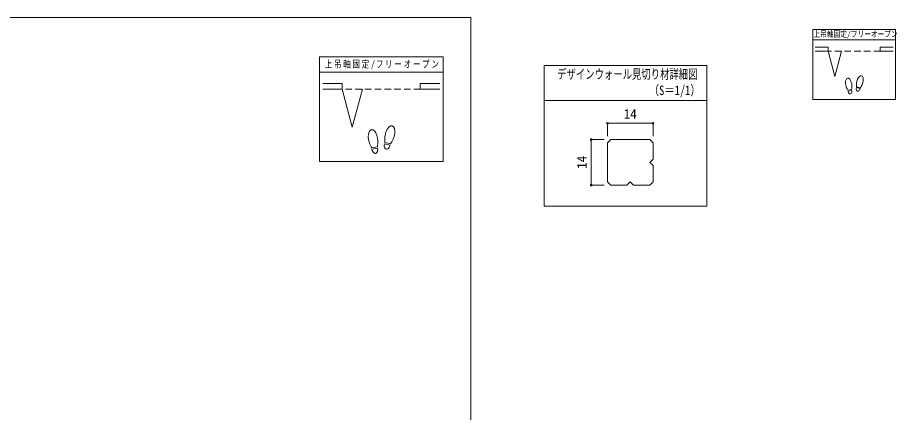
# Model space of a CAD drawing. Units: millimetres on the paper, with parts at other scales. Extents: x -197 to 328, y -138 to 137.
# Drawn here: x 58.6 to 328.3, y 15.8 to 137 of the extents above; entities that cross this region are included whole.
import ezdxf
from ezdxf.enums import TextEntityAlignment as Align

# ---------------------------------------------------------------- set-up
doc = ezdxf.new("R2010")
doc.units = ezdxf.units.MM
doc.header["$PDMODE"] = 32
doc.header["$PDSIZE"] = 0.5
doc.linetypes.add('DASHED2', pattern=[3, 2, -1])
for name, color, linetype, lineweight in [('0-0_補助線', 7, 'Continuous', 9), ('0-A_文字', 7, 'Continuous', 9), ('0-B_寸法', 7, 'Continuous', 9), ('F-0_補助線', 7, 'Continuous', 9), ('F-4_枠', 3, 'Continuous', 9), ('F-B_寸法', 4, 'Continuous', 9)]:
    doc.layers.add(name, color=color, linetype=linetype, lineweight=lineweight)
doc.styles.add('ＭＳ ゴシック', font='')
doc.styles.get('ＭＳ ゴシック').set_extended_font_data('MS Gothic')

msp = doc.modelspace()

# ---------------------------------------------------------------- linework, layer by layer
at = {"layer": '0-0_補助線', "color": 3}
for p, q in [((220.357, 122.346), (270.357, 122.346)), ((220.357, 122.346), (220.357, 79.134)), ((220.357, 111.546), (270.357, 111.546)), ((220.357, 79.134), (270.357, 79.134))]:
    msp.add_line(p, q, dxfattribs=at)
at = {"layer": '0-A_文字', "color": 3}
for p, q in [((270.357, 79.134), (270.357, 122.346)), ((220.357, 79.134), (270.357, 79.134))]:
    msp.add_line(p, q, dxfattribs=at)
at = {"layer": '0-B_寸法', "color": 3}
for p, q in [((302.942, 133.333), (302.942, 111.867)), ((328.275, 133.333), (302.942, 133.333)), ((328.275, 130.133), (302.942, 130.133)), ((151.328, 125), (151.328, 92.8)), ((189.328, 125), (151.328, 125)), ((189.328, 120.2), (151.328, 120.2)), ((314.812, 114.895), (313.659, 114.692)), ((314.86, 114.619), (313.707, 114.416)), ((317.407, 115.205), (316.276, 115.508)), ((317.48, 115.476), (316.349, 115.779)), ((169.133, 97.342), (167.404, 97.037)), ((173.026, 97.808), (171.33, 98.262)), ((173.135, 98.214), (171.439, 98.668)), ((169.206, 96.929), (167.477, 96.624))]:
    msp.add_line(p, q, dxfattribs=at)
at = {"layer": '0-B_寸法', "color": 2}
for p, q in [((307.608, 127.878), (303.608, 127.878)), ((307.608, 127.878), (307.608, 126.678)), ((323.608, 127.878), (323.608, 126.678)), ((323.608, 127.878), (327.608, 127.878)), ((307.608, 126.678), (303.608, 126.678)), ((307.608, 126.678), (309.679, 118.95)), ((311.749, 126.678), (309.679, 118.95)), ((323.608, 126.678), (327.608, 126.678)), ((158.328, 116.817), (152.328, 116.817)), ((158.328, 116.817), (158.328, 115.017)), ((182.328, 116.817), (182.328, 115.017)), ((182.328, 116.817), (188.328, 116.817)), ((158.328, 115.017), (152.328, 115.017)), ((158.328, 115.017), (161.434, 103.426)), ((164.54, 115.017), (161.434, 103.426)), ((182.328, 115.017), (188.328, 115.017))]:
    msp.add_line(p, q, dxfattribs=at)
at = {"layer": '0-B_寸法', "linetype": 'DASHED2'}
for p, q in [((323.608, 126.678), (307.608, 126.678)), ((182.328, 115.017), (158.328, 115.017))]:
    msp.add_line(p, q, dxfattribs=at)
at = {"layer": '0-B_寸法', "color": 3}
for points in [[(328.275, 133.333), (328.275, 111.867), (302.942, 111.867)], [(189.328, 125), (189.328, 92.8), (151.328, 92.8)]]:
    msp.add_lwpolyline(points, dxfattribs=at)
for centre, major_axis, ratio, start_param, end_param in [((317.379, 117.362), (0.486, 1.813), 0.5, 4.3405914, 8.2257792), ((313.923, 116.561), (-0.326, 1.849), 0.5, 4.3405914, 8.2257792), ((313.933, 116.509), (-0.395, 2.24), 0.4, 3.8403085, 4.432552), ((317.365, 117.31), (0.589, 2.197), 0.4, 1.8506333, 2.4428768), ((317.365, 117.31), (0.589, 2.197), 0.4, 3.8403085, 4.432552), ((313.933, 116.509), (-0.395, 2.24), 0.4, 1.8506333, 2.4428768), ((314.284, 114.517), (-0.169, 0.961), 0.6, 1.5707963, 4.712389), ((316.842, 115.357), (0.252, 0.942), 0.6, 1.5707963, 4.712389), ((167.801, 99.842), (-0.489, 2.773), 0.5, 4.3405914, 8.2257792), ((172.984, 101.042), (0.729, 2.72), 0.5, 4.3405914, 8.2257792), ((172.963, 100.964), (0.883, 3.296), 0.4, 1.8506333, 2.4428768), ((167.815, 99.763), (-0.593, 3.361), 0.4, 1.8506333, 2.4428768), ((167.815, 99.763), (-0.593, 3.361), 0.4, 3.8403085, 4.432552), ((172.178, 98.035), (0.379, 1.413), 0.6, 1.5707963, 4.712389), ((172.963, 100.964), (0.883, 3.296), 0.4, 3.8403085, 4.432552), ((168.341, 96.776), (-0.254, 1.441), 0.6, 1.5707963, 4.712389)]:
    msp.add_ellipse(centre, major_axis=major_axis, ratio=ratio, start_param=start_param, end_param=end_param, dxfattribs=at)
at = {"layer": 'F-0_補助線', "color": 3, "lineweight": 18}
msp.add_lwpolyline([(-197.169, 137), (197.831, 137), (197.831, -138), (-197.169, -138)], close=True, dxfattribs=at)
at = {"layer": 'F-4_枠'}
for points in [[(240.806, 99.577), (239.806, 98.577), (239.806, 86.577)], [(252.806, 92.577), (253.806, 93.577), (253.806, 98.577), (252.806, 99.577), (240.806, 99.577)], [(246.806, 86.577), (247.806, 85.577), (252.806, 85.577), (253.806, 86.577), (253.806, 91.577), (252.806, 92.577)], [(239.806, 86.577), (240.806, 85.577), (245.806, 85.577), (246.806, 86.577)]]:
    msp.add_lwpolyline(points, dxfattribs=at)
at = {"layer": 'F-B_寸法'}
for p, q in [((239.806, 104.577), (253.806, 104.577)), ((239.806, 104.577), (239.806, 100.577)), ((253.806, 104.577), (253.806, 100.577)), ((234.806, 85.577), (234.806, 99.577)), ((234.806, 99.577), (238.806, 99.577)), ((234.806, 85.577), (238.806, 85.577))]:
    msp.add_line(p, q, dxfattribs=at)
at = {"layer": 'F-B_寸法', "color": 7}
for p in [(239.806, 104.577), (253.806, 104.577), (234.806, 99.577), (234.806, 85.577)]:
    msp.add_point(p, dxfattribs=at)

# ---------------------------------------------------------------- texts
at = {"layer": '0-0_補助線', "style": 'ＭＳ ゴシック'}
for s, width, p in [('デザインウォール見切り材詳細図', 0.7, (224.357, 117.319)), ('（S＝1/1）', 0.8, (252.473, 112.333))]:
    msp.add_text(s, height=2.933, dxfattribs=dict(at, width=width)).set_placement(p, align=Align.BOTTOM_LEFT)
at = {"layer": '0-B_寸法', "style": 'ＭＳ ゴシック', "width": 0.8}
msp.add_text('上吊軸固定/フリーオープン', height=1.833, dxfattribs=at).set_placement((303.108, 130.483), align=Align.BOTTOM_LEFT)
at = {"layer": '0-B_寸法', "insert": (152.953, 121.1), "char_height": 2.199, "attachment_point": 7, "style": 'ＭＳ ゴシック'}
msp.add_mtext('\\T1.23;\\W0.75;上吊軸固定/フリーオープン', dxfattribs=at)
at = {"layer": 'F-B_寸法', "color": 7, "style": 'ＭＳ ゴシック'}
msp.add_text('14', height=2.933, dxfattribs=at).set_placement((244.806, 105.077), align=Align.BOTTOM_LEFT)
msp.add_text('14', height=2.933, rotation=90, dxfattribs=at).set_placement((234.306, 90.577), align=Align.BOTTOM_LEFT)

doc.saveas('drawing.dxf')
